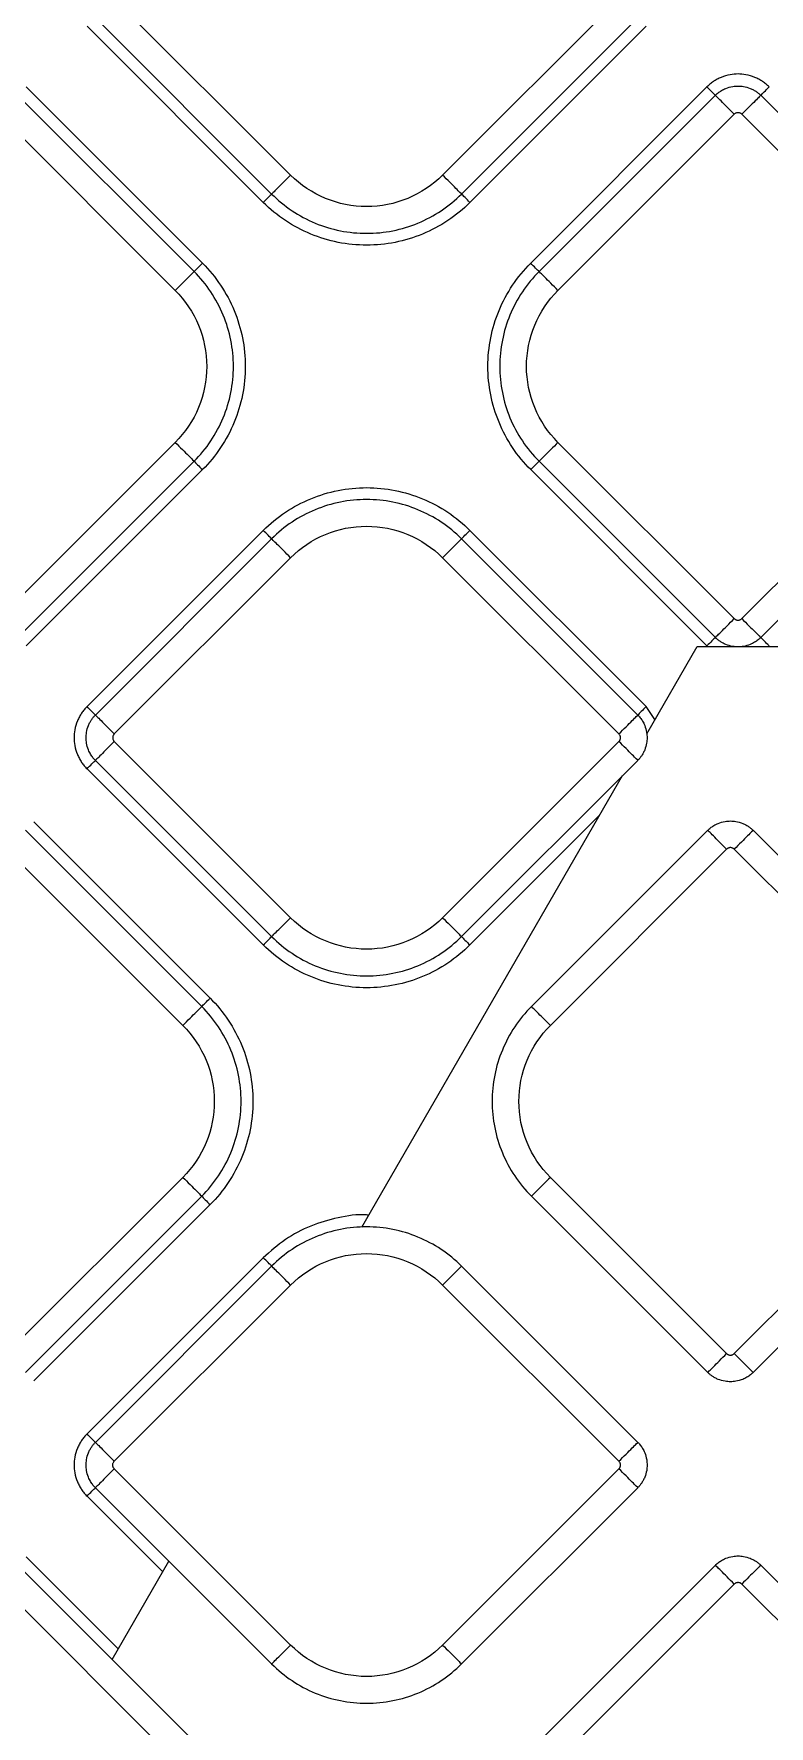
# Model space of a CAD drawing. Extents: x 526 to 610, y 679 to 808.
# Drawn here: x 564.12 to 566.87, y 720.41 to 726.74 of the extents above; entities that cross this region are included whole.
import ezdxf

# ---------------------------------------------------------------- set-up
doc = ezdxf.new("R2010")
doc.units = 0
doc.header["$MEASUREMENT"] = 0
doc.layers.add('1', color=4, linetype='Continuous')

# ---------------------------------------------------------------- blocks, each defined once
blk = doc.blocks.new('JETSETTER LX')
at = {"layer": '1', "color": 3, "linetype": 'Continuous', "lineweight": 25}
for p, q in [((38.9518, 29.3316), (38.293, 29.9905)), ((40.1788, 29.9905), (39.52, 29.3316)), ((38.1911, 29.8884), (38.8498, 29.2296)), ((38.2223, 29.9198), (38.8811, 29.2609)), ((39.5907, 29.2609), (40.2495, 29.9198)), ((39.622, 29.2296), (40.2807, 29.8884)), ((38.5913, 28.9711), (37.9325, 29.6299)), ((38.6226, 29.0024), (37.9639, 29.6611)), ((40.5079, 29.6611), (39.8492, 29.0024)), ((40.5393, 29.63), (39.8805, 28.9711)), ((41.3678, 28.9711), (40.709, 29.63)), ((37.8618, 29.5592), (38.5206, 28.9004)), ((39.9512, 28.9004), (40.61, 29.5593)), ((40.6383, 29.5593), (41.2971, 28.9004)), ((38.5206, 28.3323), (37.8618, 27.6734)), ((40.61, 27.6735), (39.9512, 28.3323)), ((41.2971, 28.3323), (40.6383, 27.6735)), ((37.9325, 27.6027), (38.5913, 28.2616)), ((37.9639, 27.5715), (38.6226, 28.2303)), ((39.8492, 28.2303), (40.5079, 27.5716)), ((39.8805, 28.2616), (40.5393, 27.6028)), ((40.709, 27.6028), (41.3678, 28.2616)), ((38.8498, 28.0031), (38.1911, 27.3443)), ((38.8811, 27.9718), (38.2223, 27.3129)), ((40.2495, 27.3129), (39.5906, 27.9718)), ((40.2807, 27.3443), (39.6219, 28.0031)), ((38.293, 27.2422), (38.9518, 27.9011)), ((39.5199, 27.9011), (40.1788, 27.2422)), ((40.2829, 27.243), (40.4709, 27.5687)), ((40.4709, 27.5687), (40.6155, 27.5687)), ((40.6328, 27.5687), (41.1979, 27.5687)), ((40.3134, 27.2958), (40.2807, 27.3443)), ((38.9518, 26.5551), (38.293, 27.2139)), ((40.1788, 27.2139), (39.5199, 26.5551)), ((38.1911, 27.1118), (38.8498, 26.4531)), ((38.2223, 27.1432), (38.8811, 26.4844)), ((39.2181, 25.3986), (40.1929, 27.087)), ((39.5906, 26.4844), (40.2495, 27.1432)), ((38.6511, 26.2544), (37.9924, 26.9132)), ((39.6219, 26.4531), (40.1068, 26.938)), ((38.6198, 26.2231), (37.961, 26.882)), ((40.5108, 26.8819), (39.852, 26.2231)), ((41.3393, 26.2231), (40.6805, 26.8819)), ((37.8903, 26.8113), (38.5491, 26.1524)), ((39.9227, 26.1524), (40.5815, 26.8112)), ((40.6098, 26.8112), (41.2686, 26.1524)), ((38.5491, 25.5843), (37.8903, 24.9255)), ((40.5815, 24.9254), (39.9227, 25.5843)), ((41.2686, 25.5843), (40.6098, 24.9254)), ((37.961, 24.8548), (38.6198, 25.5136)), ((39.852, 25.5136), (40.5108, 24.8547)), ((40.6805, 24.8547), (41.3393, 25.5136)), ((37.9924, 24.8236), (38.6511, 25.4823)), ((38.8498, 25.2836), (38.1911, 24.6248)), ((38.8811, 25.2523), (38.2223, 24.5934)), ((40.2495, 24.5934), (39.5907, 25.2523)), ((38.293, 24.5227), (38.9518, 25.1816)), ((39.52, 25.1816), (40.1788, 24.5227)), ((38.9518, 23.8356), (38.293, 24.4945)), ((40.1788, 24.4945), (39.52, 23.8356)), ((38.1911, 24.3924), (38.4739, 24.1096)), ((38.2223, 24.4238), (38.8811, 23.7649)), ((39.5907, 23.7649), (40.2495, 24.4238)), ((38.5913, 23.4751), (37.9325, 24.1339)), ((38.3075, 23.8215), (37.9639, 24.1651)), ((38.2845, 23.7816), (38.4969, 24.1495)), ((40.5393, 24.134), (39.8805, 23.4751)), ((41.3678, 23.4751), (40.709, 24.134)), ((37.8618, 24.0632), (38.5206, 23.4044)), ((39.9512, 23.4044), (40.61, 24.0633)), ((40.6383, 24.0633), (41.2971, 23.4044))]:
    blk.add_line(p, q, dxfattribs=at)
for points, knots in [([(40.7404, 29.6611), (40.7385, 29.663), (40.7348, 29.6667), (40.7288, 29.6718), (40.7226, 29.6768), (40.7161, 29.6815), (40.7092, 29.6859), (40.7021, 29.69), (40.6947, 29.6938), (40.6788, 29.7009), (40.6553, 29.7078), (40.624, 29.7106), (40.5928, 29.7078), (40.5666, 29.7), (40.546, 29.6901), (40.532, 29.6816), (40.5192, 29.672), (40.5116, 29.6647), (40.5079, 29.6611)], [0, 0, 0, 0, 0.030283, 0.060815, 0.091621, 0.122727, 0.154155, 0.18593, 0.218076, 0.250613, 0.387935, 0.50022, 0.613211, 0.749546, 0.814895, 0.878303, 0.939947, 1, 1, 1, 1]), ([(40.5079, 29.6611), (40.514, 29.6551), (40.5206, 29.6485), (40.5319, 29.6373), (40.5365, 29.6328), (40.5393, 29.63)], [0, 0, 0, 0, 0.5, 0.5, 1, 1, 1, 1]), ([(40.5393, 29.63), (40.5409, 29.6315), (40.5441, 29.6346), (40.5495, 29.6391), (40.5556, 29.6437), (40.5625, 29.648), (40.57, 29.6522), (40.5836, 29.6583), (40.6018, 29.6634), (40.6241, 29.6653), (40.6465, 29.6634), (40.6661, 29.6579), (40.682, 29.6504), (40.6925, 29.6439), (40.7014, 29.6371), (40.7066, 29.6323), (40.709, 29.63)], [0, 0, 0, 0, 0.034707, 0.072248, 0.112595, 0.155737, 0.201682, 0.250449, 0.393045, 0.50003, 0.606972, 0.74961, 0.821643, 0.887377, 0.946846, 1, 1, 1, 1]), ([(40.61, 29.5593), (40.6008, 29.5684), (40.5917, 29.5776), (40.5748, 29.5945), (40.567, 29.6023), (40.5539, 29.6153), (40.5486, 29.6206), (40.5414, 29.6278), (40.5395, 29.6298), (40.5393, 29.63)], [0, 0, 0, 0, 0.25, 0.25, 0.5, 0.5, 0.75, 0.75, 1, 1, 1, 1]), ([(40.709, 29.63), (40.7088, 29.6298), (40.7069, 29.6278), (40.6996, 29.6206), (40.6944, 29.6153), (40.6813, 29.6023), (40.6735, 29.5945), (40.6566, 29.5776), (40.6474, 29.5684), (40.6383, 29.5593)], [0, 0, 0, 0, 0.25, 0.25, 0.5, 0.5, 0.75, 0.75, 1, 1, 1, 1]), ([(40.709, 29.63), (40.7118, 29.6328), (40.7164, 29.6373), (40.7277, 29.6485), (40.7343, 29.6551), (40.7404, 29.6611)], [0, 0, 0, 0, 0.5, 0.5, 1, 1, 1, 1]), ([(40.6383, 29.5593), (40.6376, 29.5599), (40.6364, 29.561), (40.6342, 29.5625), (40.6314, 29.5638), (40.6281, 29.5649), (40.6241, 29.5652), (40.6202, 29.5649), (40.6164, 29.5637), (40.6129, 29.5619), (40.611, 29.5601), (40.61, 29.5593)], [0, 0, 0, 0, 0.083478, 0.166388, 0.250171, 0.374789, 0.500105, 0.62472, 0.750039, 0.874841, 1, 1, 1, 1]), ([(38.9518, 29.3316), (38.9427, 29.3225), (38.9335, 29.3133), (38.9166, 29.2964), (38.9088, 29.2886), (38.8957, 29.2755), (38.8905, 29.2703), (38.8833, 29.263), (38.8813, 29.2611), (38.8811, 29.2609)], [0, 0, 0, 0, 0.25, 0.25, 0.5, 0.5, 0.75, 0.75, 1, 1, 1, 1]), ([(39.52, 29.3316), (39.4828, 29.2944), (39.4382, 29.2647), (39.3411, 29.2244), (39.2885, 29.214), (39.1833, 29.214), (39.1307, 29.2244), (39.0336, 29.2647), (38.989, 29.2944), (38.9518, 29.3316)], [0, 0, 0, 0, 0.25, 0.25, 0.5, 0.5, 0.75, 0.75, 1, 1, 1, 1]), ([(39.5907, 29.2609), (39.5905, 29.2611), (39.5885, 29.263), (39.5813, 29.2703), (39.5761, 29.2755), (39.563, 29.2886), (39.5552, 29.2964), (39.5383, 29.3133), (39.5291, 29.3225), (39.52, 29.3316)], [0, 0, 0, 0, 0.25, 0.25, 0.5, 0.5, 0.75, 0.75, 1, 1, 1, 1]), ([(38.8811, 29.2609), (38.8782, 29.2579), (38.8736, 29.2534), (38.8626, 29.2424), (38.8562, 29.236), (38.8498, 29.2296)], [0, 0, 0, 0, 0.5, 0.5, 1, 1, 1, 1]), ([(38.8811, 29.2609), (38.9276, 29.2145), (38.9832, 29.1773), (39.1046, 29.127), (39.1702, 29.114), (39.3016, 29.114), (39.3672, 29.127), (39.4886, 29.1773), (39.5442, 29.2145), (39.5907, 29.2609)], [0, 0, 0, 0, 0.25, 0.25, 0.5, 0.5, 0.75, 0.75, 1, 1, 1, 1]), ([(39.622, 29.2296), (39.6156, 29.236), (39.6092, 29.2424), (39.5982, 29.2534), (39.5936, 29.2579), (39.5907, 29.2609)], [0, 0, 0, 0, 0.5, 0.5, 1, 1, 1, 1]), ([(39.622, 29.2296), (39.5714, 29.1791), (39.5109, 29.1386), (39.3788, 29.0839), (39.3074, 29.0697), (39.1644, 29.0697), (39.093, 29.0839), (38.9609, 29.1386), (38.9004, 29.1791), (38.8498, 29.2296)], [0, 0, 0, 0, 0.25, 0.25, 0.5, 0.5, 0.75, 0.75, 1, 1, 1, 1]), ([(38.5913, 28.9711), (38.5943, 28.9741), (38.5988, 28.9786), (38.6098, 28.9896), (38.6162, 28.996), (38.6226, 29.0024)], [0, 0, 0, 0, 0.5, 0.5, 1, 1, 1, 1]), ([(38.6226, 29.0024), (38.6731, 28.9519), (38.7136, 28.8913), (38.7683, 28.7592), (38.7825, 28.6878), (38.7825, 28.5449), (38.7683, 28.4734), (38.7136, 28.3414), (38.6731, 28.2808), (38.6226, 28.2303)], [0, 0, 0, 0, 0.25, 0.25, 0.5, 0.5, 0.75, 0.75, 1, 1, 1, 1]), ([(39.8492, 28.2303), (39.7986, 28.2808), (39.7582, 28.3414), (39.7035, 28.4734), (39.6893, 28.5449), (39.6893, 28.6878), (39.7035, 28.7593), (39.7582, 28.8913), (39.7986, 28.9519), (39.8492, 29.0024)], [0, 0, 0, 0, 0.25, 0.25, 0.5, 0.5, 0.75, 0.75, 1, 1, 1, 1]), ([(39.8805, 28.9711), (39.8775, 28.9741), (39.8729, 28.9787), (39.862, 28.9896), (39.8556, 28.996), (39.8492, 29.0024)], [0, 0, 0, 0, 0.5, 0.5, 1, 1, 1, 1]), ([(38.5206, 28.9004), (38.5298, 28.9095), (38.5389, 28.9187), (38.5558, 28.9356), (38.5636, 28.9434), (38.5767, 28.9565), (38.582, 28.9617), (38.5892, 28.969), (38.5911, 28.9709), (38.5913, 28.9711)], [0, 0, 0, 0, 0.25, 0.25, 0.5, 0.5, 0.75, 0.75, 1, 1, 1, 1]), ([(38.5913, 28.2616), (38.6377, 28.308), (38.6749, 28.3637), (38.7252, 28.485), (38.7383, 28.5507), (38.7383, 28.682), (38.7252, 28.7476), (38.6749, 28.869), (38.6377, 28.9247), (38.5913, 28.9711)], [0, 0, 0, 0, 0.25, 0.25, 0.5, 0.5, 0.75, 0.75, 1, 1, 1, 1]), ([(39.8805, 28.9711), (39.834, 28.9247), (39.7968, 28.869), (39.7466, 28.7477), (39.7335, 28.682), (39.7335, 28.5507), (39.7466, 28.485), (39.7968, 28.3637), (39.834, 28.308), (39.8805, 28.2616)], [0, 0, 0, 0, 0.25, 0.25, 0.5, 0.5, 0.75, 0.75, 1, 1, 1, 1]), ([(39.9512, 28.9004), (39.942, 28.9096), (39.9329, 28.9187), (39.9159, 28.9357), (39.9081, 28.9435), (39.8951, 28.9565), (39.8898, 28.9618), (39.8826, 28.969), (39.8806, 28.971), (39.8805, 28.9711)], [0, 0, 0, 0, 0.25, 0.25, 0.5, 0.5, 0.75, 0.75, 1, 1, 1, 1]), ([(38.5206, 28.9004), (38.5578, 28.8632), (38.5876, 28.8186), (38.6278, 28.7215), (38.6383, 28.6689), (38.6383, 28.5637), (38.6278, 28.5112), (38.5876, 28.414), (38.5578, 28.3694), (38.5206, 28.3323)], [0, 0, 0, 0, 0.25, 0.25, 0.5, 0.5, 0.75, 0.75, 1, 1, 1, 1]), ([(39.9512, 28.3323), (39.914, 28.3695), (39.8842, 28.414), (39.844, 28.5112), (39.8335, 28.5638), (39.8335, 28.6689), (39.844, 28.7215), (39.8842, 28.8187), (39.914, 28.8632), (39.9512, 28.9004)], [0, 0, 0, 0, 0.25, 0.25, 0.5, 0.5, 0.75, 0.75, 1, 1, 1, 1]), ([(38.5206, 28.3323), (38.5298, 28.3231), (38.5389, 28.314), (38.5558, 28.297), (38.5636, 28.2892), (38.5767, 28.2762), (38.582, 28.2709), (38.5892, 28.2637), (38.5911, 28.2617), (38.5913, 28.2616)], [0, 0, 0, 0, 0.25, 0.25, 0.5, 0.5, 0.75, 0.75, 1, 1, 1, 1]), ([(39.9512, 28.3323), (39.942, 28.3231), (39.9329, 28.314), (39.9159, 28.297), (39.9081, 28.2893), (39.8951, 28.2762), (39.8898, 28.2709), (39.8826, 28.2637), (39.8806, 28.2618), (39.8805, 28.2616)], [0, 0, 0, 0, 0.25, 0.25, 0.5, 0.5, 0.75, 0.75, 1, 1, 1, 1]), ([(38.5913, 28.2616), (38.5943, 28.2586), (38.5988, 28.254), (38.6098, 28.2431), (38.6162, 28.2367), (38.6226, 28.2303)], [0, 0, 0, 0, 0.5, 0.5, 1, 1, 1, 1]), ([(39.8805, 28.2616), (39.8775, 28.2586), (39.8729, 28.2541), (39.862, 28.2431), (39.8556, 28.2367), (39.8492, 28.2303)], [0, 0, 0, 0, 0.5, 0.5, 1, 1, 1, 1]), ([(38.8498, 28.0031), (38.9003, 28.0536), (38.9609, 28.0941), (39.093, 28.1488), (39.1644, 28.163), (39.3073, 28.163), (39.3788, 28.1488), (39.5108, 28.0941), (39.5714, 28.0536), (39.6219, 28.0031)], [0, 0, 0, 0, 0.25, 0.25, 0.5, 0.5, 0.75, 0.75, 1, 1, 1, 1]), ([(39.5906, 27.9718), (39.5442, 28.0182), (39.4885, 28.0554), (39.3672, 28.1057), (39.3015, 28.1187), (39.1702, 28.1187), (39.1045, 28.1057), (38.9832, 28.0554), (38.9275, 28.0182), (38.8811, 27.9718)], [0, 0, 0, 0, 0.25, 0.25, 0.5, 0.5, 0.75, 0.75, 1, 1, 1, 1]), ([(38.8811, 27.9718), (38.8781, 27.9747), (38.8736, 27.9793), (38.8626, 27.9903), (38.8562, 27.9967), (38.8498, 28.0031)], [0, 0, 0, 0, 0.5, 0.5, 1, 1, 1, 1]), ([(38.9518, 27.9011), (38.9426, 27.9102), (38.9335, 27.9194), (38.9166, 27.9363), (38.9088, 27.9441), (38.8957, 27.9572), (38.8904, 27.9624), (38.8832, 27.9696), (38.8813, 27.9716), (38.8811, 27.9718)], [0, 0, 0, 0, 0.25, 0.25, 0.5, 0.5, 0.75, 0.75, 1, 1, 1, 1]), ([(38.9518, 27.9011), (38.989, 27.9382), (39.0335, 27.968), (39.1307, 28.0083), (39.1833, 28.0187), (39.2885, 28.0187), (39.341, 28.0083), (39.4382, 27.968), (39.4827, 27.9382), (39.5199, 27.9011)], [0, 0, 0, 0, 0.25, 0.25, 0.5, 0.5, 0.75, 0.75, 1, 1, 1, 1]), ([(39.5199, 27.9011), (39.5291, 27.9102), (39.5382, 27.9194), (39.5552, 27.9363), (39.563, 27.9441), (39.576, 27.9572), (39.5813, 27.9624), (39.5885, 27.9696), (39.5905, 27.9716), (39.5906, 27.9718)], [0, 0, 0, 0, 0.25, 0.25, 0.5, 0.5, 0.75, 0.75, 1, 1, 1, 1]), ([(39.5906, 27.9718), (39.5936, 27.9747), (39.5982, 27.9793), (39.6091, 27.9903), (39.6155, 27.9967), (39.6219, 28.0031)], [0, 0, 0, 0, 0.5, 0.5, 1, 1, 1, 1]), ([(40.5393, 27.6028), (40.5395, 27.6029), (40.5414, 27.6049), (40.5486, 27.6121), (40.5539, 27.6174), (40.567, 27.6304), (40.5748, 27.6382), (40.5917, 27.6552), (40.6008, 27.6643), (40.61, 27.6735)], [0, 0, 0, 0, 0.25, 0.25, 0.5, 0.5, 0.75, 0.75, 1, 1, 1, 1]), ([(40.61, 27.6735), (40.6106, 27.6729), (40.6119, 27.6717), (40.6141, 27.6702), (40.6168, 27.6689), (40.6202, 27.6678), (40.6241, 27.6675), (40.6281, 27.6678), (40.6318, 27.669), (40.6353, 27.6708), (40.6373, 27.6726), (40.6383, 27.6735)], [0, 0, 0, 0, 0.083478, 0.166388, 0.250171, 0.374789, 0.500105, 0.62472, 0.750039, 0.874841, 1, 1, 1, 1]), ([(40.6383, 27.6735), (40.6474, 27.6643), (40.6566, 27.6552), (40.6735, 27.6382), (40.6813, 27.6304), (40.6944, 27.6174), (40.6996, 27.6121), (40.7069, 27.6049), (40.7088, 27.6029), (40.709, 27.6028)], [0, 0, 0, 0, 0.25, 0.25, 0.5, 0.5, 0.75, 0.75, 1, 1, 1, 1]), ([(40.5393, 27.6028), (40.5365, 27.5999), (40.5319, 27.5954), (40.5206, 27.5842), (40.514, 27.5776), (40.5079, 27.5716)], [0, 0, 0, 0, 0.5, 0.5, 1, 1, 1, 1]), ([(40.709, 27.6028), (40.7074, 27.6012), (40.7042, 27.5981), (40.6987, 27.5936), (40.6926, 27.589), (40.6858, 27.5847), (40.6782, 27.5805), (40.6647, 27.5744), (40.6465, 27.5693), (40.6241, 27.5675), (40.6018, 27.5693), (40.5822, 27.5748), (40.5663, 27.5823), (40.5558, 27.5888), (40.5468, 27.5956), (40.5417, 27.6005), (40.5393, 27.6028)], [0, 0, 0, 0, 0.034707, 0.072248, 0.112595, 0.155737, 0.201682, 0.250449, 0.393045, 0.50003, 0.606972, 0.74961, 0.821643, 0.887377, 0.946846, 1, 1, 1, 1]), ([(40.7404, 27.5716), (40.7343, 27.5776), (40.7277, 27.5842), (40.7164, 27.5954), (40.7118, 27.5999), (40.709, 27.6028)], [0, 0, 0, 0, 0.5, 0.5, 1, 1, 1, 1]), ([(38.1911, 27.3443), (38.1892, 27.3425), (38.1856, 27.3387), (38.1804, 27.3328), (38.1754, 27.3266), (38.1707, 27.32), (38.1663, 27.3132), (38.1622, 27.3061), (38.1585, 27.2987), (38.1513, 27.2828), (38.1444, 27.2592), (38.1416, 27.228), (38.1444, 27.1968), (38.1522, 27.1706), (38.1621, 27.15), (38.1707, 27.1359), (38.1802, 27.1232), (38.1875, 27.1156), (38.1911, 27.1118)], [0, 0, 0, 0, 0.0302831, 0.0608153, 0.0916215, 0.1227265, 0.154155, 0.1859305, 0.218076, 0.2506132, 0.3879351, 0.5002204, 0.6132112, 0.7495461, 0.8148948, 0.8783034, 0.9399468, 1, 1, 1, 1]), ([(38.2223, 27.3129), (38.2194, 27.3158), (38.2149, 27.3203), (38.2037, 27.3316), (38.1972, 27.3382), (38.1911, 27.3443)], [0, 0, 0, 0, 0.5, 0.5, 1, 1, 1, 1]), ([(40.2807, 27.3443), (40.2746, 27.3382), (40.268, 27.3316), (40.2568, 27.3203), (40.2523, 27.3158), (40.2495, 27.3129)], [0, 0, 0, 0, 0.5, 0.5, 1, 1, 1, 1]), ([(38.2223, 27.1432), (38.2208, 27.1448), (38.2176, 27.1481), (38.2131, 27.1535), (38.2086, 27.1596), (38.2042, 27.1664), (38.2, 27.174), (38.1939, 27.1876), (38.1888, 27.2057), (38.187, 27.2281), (38.1888, 27.2504), (38.1943, 27.27), (38.2018, 27.2859), (38.2083, 27.2965), (38.2151, 27.3054), (38.22, 27.3105), (38.2223, 27.3129)], [0, 0, 0, 0, 0.0347068, 0.0722476, 0.1125946, 0.1557374, 0.2016822, 0.2504495, 0.3930453, 0.5000297, 0.6069717, 0.74961, 0.8216425, 0.8873771, 0.9468461, 1, 1, 1, 1]), ([(38.2223, 27.3129), (38.2224, 27.3128), (38.2244, 27.3108), (38.2316, 27.3036), (38.2369, 27.2983), (38.2499, 27.2853), (38.2577, 27.2775), (38.2747, 27.2605), (38.2838, 27.2514), (38.293, 27.2422)], [0, 0, 0, 0, 0.25, 0.25, 0.5, 0.5, 0.75, 0.75, 1, 1, 1, 1]), ([(40.1788, 27.2422), (40.1879, 27.2514), (40.1971, 27.2605), (40.214, 27.2775), (40.2218, 27.2853), (40.2349, 27.2983), (40.2401, 27.3036), (40.2474, 27.3108), (40.2493, 27.3128), (40.2495, 27.3129)], [0, 0, 0, 0, 0.25, 0.25, 0.5, 0.5, 0.75, 0.75, 1, 1, 1, 1]), ([(40.2495, 27.3129), (40.251, 27.3114), (40.2541, 27.3081), (40.2587, 27.3027), (40.2632, 27.2966), (40.2676, 27.2898), (40.2717, 27.2822), (40.2778, 27.2686), (40.2829, 27.2504), (40.2848, 27.2281), (40.2829, 27.2057), (40.2774, 27.1861), (40.2699, 27.1702), (40.2634, 27.1597), (40.2566, 27.1508), (40.2518, 27.1457), (40.2495, 27.1432)], [0, 0, 0, 0, 0.034707, 0.072248, 0.112595, 0.155737, 0.201682, 0.250449, 0.393045, 0.50003, 0.606972, 0.74961, 0.821643, 0.887377, 0.946846, 1, 1, 1, 1]), ([(38.293, 27.2139), (38.2838, 27.2048), (38.2747, 27.1956), (38.2577, 27.1787), (38.2499, 27.1709), (38.2369, 27.1579), (38.2316, 27.1526), (38.2244, 27.1454), (38.2224, 27.1434), (38.2223, 27.1432)], [0, 0, 0, 0, 0.25, 0.25, 0.5, 0.5, 0.75, 0.75, 1, 1, 1, 1]), ([(38.293, 27.2422), (38.2924, 27.2416), (38.2912, 27.2403), (38.2897, 27.2381), (38.2884, 27.2354), (38.2874, 27.232), (38.287, 27.2281), (38.2874, 27.2242), (38.2885, 27.2204), (38.2903, 27.2169), (38.2921, 27.2149), (38.293, 27.2139)], [0, 0, 0, 0, 0.0834784, 0.1663875, 0.2501706, 0.374789, 0.5001047, 0.6247202, 0.7500387, 0.8748413, 1, 1, 1, 1]), ([(40.1788, 27.2139), (40.1794, 27.2146), (40.1805, 27.2159), (40.182, 27.2181), (40.1833, 27.2208), (40.1844, 27.2242), (40.1848, 27.2281), (40.1844, 27.232), (40.1832, 27.2358), (40.1814, 27.2393), (40.1796, 27.2412), (40.1788, 27.2422)], [0, 0, 0, 0, 0.083478, 0.166388, 0.250171, 0.374789, 0.500105, 0.62472, 0.750039, 0.874841, 1, 1, 1, 1]), ([(40.2495, 27.1432), (40.2493, 27.1434), (40.2474, 27.1454), (40.2401, 27.1526), (40.2349, 27.1579), (40.2218, 27.1709), (40.214, 27.1787), (40.1971, 27.1956), (40.1879, 27.2048), (40.1788, 27.2139)], [0, 0, 0, 0, 0.25, 0.25, 0.5, 0.5, 0.75, 0.75, 1, 1, 1, 1]), ([(38.1911, 27.1118), (38.1972, 27.118), (38.2037, 27.1245), (38.2149, 27.1358), (38.2194, 27.1404), (38.2223, 27.1432)], [0, 0, 0, 0, 0.5, 0.5, 1, 1, 1, 1]), ([(40.5108, 26.8819), (40.5124, 26.8834), (40.5156, 26.8866), (40.521, 26.8911), (40.5271, 26.8956), (40.5339, 26.9), (40.5415, 26.9042), (40.5551, 26.9103), (40.5733, 26.9154), (40.5956, 26.9172), (40.618, 26.9154), (40.6376, 26.9099), (40.6535, 26.9024), (40.664, 26.8958), (40.6729, 26.8891), (40.6781, 26.8842), (40.6805, 26.8819)], [0, 0, 0, 0, 0.034707, 0.072248, 0.112595, 0.155737, 0.201682, 0.250449, 0.393045, 0.50003, 0.606972, 0.74961, 0.821642, 0.887377, 0.946846, 1, 1, 1, 1]), ([(40.5815, 26.8112), (40.5723, 26.8204), (40.5632, 26.8295), (40.5462, 26.8465), (40.5385, 26.8543), (40.5254, 26.8673), (40.5201, 26.8726), (40.5129, 26.8798), (40.5109, 26.8818), (40.5108, 26.8819)], [0, 0, 0, 0, 0.25, 0.25, 0.5, 0.5, 0.75, 0.75, 1, 1, 1, 1]), ([(40.6805, 26.8819), (40.6803, 26.8818), (40.6783, 26.8798), (40.6711, 26.8726), (40.6659, 26.8673), (40.6528, 26.8543), (40.645, 26.8465), (40.6281, 26.8295), (40.6189, 26.8204), (40.6098, 26.8112)], [0, 0, 0, 0, 0.25, 0.25, 0.5, 0.5, 0.75, 0.75, 1, 1, 1, 1]), ([(40.6098, 26.8112), (40.6091, 26.8118), (40.6079, 26.813), (40.6057, 26.8145), (40.6029, 26.8158), (40.5996, 26.8168), (40.5956, 26.8172), (40.5917, 26.8168), (40.5879, 26.8157), (40.5844, 26.8139), (40.5825, 26.8121), (40.5815, 26.8112)], [0, 0, 0, 0, 0.083478, 0.166388, 0.250171, 0.374789, 0.500105, 0.62472, 0.750039, 0.874841, 1, 1, 1, 1]), ([(38.8811, 26.4844), (38.8813, 26.4846), (38.8832, 26.4865), (38.8904, 26.4938), (38.8957, 26.499), (38.9088, 26.5121), (38.9166, 26.5199), (38.9335, 26.5368), (38.9426, 26.546), (38.9518, 26.5551)], [0, 0, 0, 0, 0.25, 0.25, 0.5, 0.5, 0.75, 0.75, 1, 1, 1, 1]), ([(39.5199, 26.5551), (39.4827, 26.5179), (39.4382, 26.4882), (39.341, 26.4479), (39.2885, 26.4374), (39.1833, 26.4374), (39.1307, 26.4479), (39.0335, 26.4882), (38.989, 26.5179), (38.9518, 26.5551)], [0, 0, 0, 0, 0.25, 0.25, 0.5, 0.5, 0.75, 0.75, 1, 1, 1, 1]), ([(39.5199, 26.5551), (39.5291, 26.546), (39.5382, 26.5368), (39.5552, 26.5199), (39.563, 26.5121), (39.576, 26.499), (39.5813, 26.4938), (39.5885, 26.4865), (39.5905, 26.4846), (39.5906, 26.4844)], [0, 0, 0, 0, 0.25, 0.25, 0.5, 0.5, 0.75, 0.75, 1, 1, 1, 1]), ([(38.8498, 26.4531), (38.8562, 26.4595), (38.8626, 26.4659), (38.8736, 26.4769), (38.8781, 26.4814), (38.8811, 26.4844)], [0, 0, 0, 0, 0.5, 0.5, 1, 1, 1, 1]), ([(39.6219, 26.4531), (39.5714, 26.4026), (39.5108, 26.3621), (39.3788, 26.3074), (39.3073, 26.2932), (39.1644, 26.2932), (39.093, 26.3074), (38.9609, 26.3621), (38.9003, 26.4026), (38.8498, 26.4531)], [0, 0, 0, 0, 0.25, 0.25, 0.5, 0.5, 0.75, 0.75, 1, 1, 1, 1]), ([(38.8811, 26.4844), (38.9275, 26.438), (38.9832, 26.4008), (39.1045, 26.3505), (39.1702, 26.3375), (39.3015, 26.3375), (39.3672, 26.3505), (39.4885, 26.4008), (39.5442, 26.438), (39.5906, 26.4844)], [0, 0, 0, 0, 0.25, 0.25, 0.5, 0.5, 0.75, 0.75, 1, 1, 1, 1]), ([(39.5906, 26.4844), (39.5936, 26.4814), (39.5982, 26.4769), (39.6091, 26.4659), (39.6155, 26.4595), (39.6219, 26.4531)], [0, 0, 0, 0, 0.5, 0.5, 1, 1, 1, 1]), ([(38.5491, 26.1524), (38.5583, 26.1616), (38.5674, 26.1707), (38.5844, 26.1877), (38.5921, 26.1955), (38.6052, 26.2085), (38.6105, 26.2138), (38.6177, 26.221), (38.6197, 26.223), (38.6198, 26.2231)], [0, 0, 0, 0, 0.25, 0.25, 0.5, 0.5, 0.75, 0.75, 1, 1, 1, 1]), ([(38.6198, 26.2231), (38.6228, 26.2261), (38.6273, 26.2307), (38.6383, 26.2416), (38.6447, 26.248), (38.6511, 26.2544)], [0, 0, 0, 0, 0.5, 0.5, 1, 1, 1, 1]), ([(38.6198, 25.5136), (38.6663, 25.56), (38.7034, 25.6157), (38.7537, 25.737), (38.7668, 25.8027), (38.7668, 25.934), (38.7537, 25.9997), (38.7034, 26.121), (38.6663, 26.1767), (38.6198, 26.2231)], [0, 0, 0, 0, 0.25, 0.25, 0.5, 0.5, 0.75, 0.75, 1, 1, 1, 1]), ([(38.6511, 26.2544), (38.7016, 26.2039), (38.7421, 26.1433), (38.7968, 26.0113), (38.811, 25.9398), (38.811, 25.7969), (38.7968, 25.7254), (38.7421, 25.5934), (38.7016, 25.5328), (38.6511, 25.4823)], [0, 0, 0, 0, 0.25, 0.25, 0.5, 0.5, 0.75, 0.75, 1, 1, 1, 1]), ([(39.852, 26.2231), (39.8055, 26.1767), (39.7683, 26.121), (39.7181, 25.9996), (39.705, 25.934), (39.705, 25.8027), (39.7181, 25.737), (39.7683, 25.6157), (39.8055, 25.56), (39.852, 25.5136)], [0, 0, 0, 0, 0.25, 0.25, 0.5, 0.5, 0.75, 0.75, 1, 1, 1, 1]), ([(39.9227, 26.1524), (39.9135, 26.1615), (39.9044, 26.1707), (39.8874, 26.1876), (39.8796, 26.1954), (39.8666, 26.2085), (39.8613, 26.2137), (39.8541, 26.221), (39.8521, 26.2229), (39.852, 26.2231)], [0, 0, 0, 0, 0.25, 0.25, 0.5, 0.5, 0.75, 0.75, 1, 1, 1, 1]), ([(38.5491, 26.1524), (38.5863, 26.1152), (38.6161, 26.0707), (38.6563, 25.9735), (38.6668, 25.9209), (38.6668, 25.8158), (38.6563, 25.7632), (38.6161, 25.666), (38.5863, 25.6215), (38.5491, 25.5843)], [0, 0, 0, 0, 0.25, 0.25, 0.5, 0.5, 0.75, 0.75, 1, 1, 1, 1]), ([(39.9227, 25.5843), (39.8855, 25.6214), (39.8557, 25.666), (39.8154, 25.7632), (39.805, 25.8157), (39.805, 25.9209), (39.8154, 25.9735), (39.8557, 26.0706), (39.8855, 26.1152), (39.9227, 26.1524)], [0, 0, 0, 0, 0.25, 0.25, 0.5, 0.5, 0.75, 0.75, 1, 1, 1, 1]), ([(38.5491, 25.5843), (38.5583, 25.5751), (38.5674, 25.566), (38.5844, 25.549), (38.5921, 25.5413), (38.6052, 25.5282), (38.6105, 25.5229), (38.6177, 25.5157), (38.6197, 25.5138), (38.6198, 25.5136)], [0, 0, 0, 0, 0.25, 0.25, 0.5, 0.5, 0.75, 0.75, 1, 1, 1, 1]), ([(39.9227, 25.5843), (39.9135, 25.5751), (39.9044, 25.566), (39.8874, 25.549), (39.8796, 25.5412), (39.8666, 25.5282), (39.8613, 25.5229), (39.8541, 25.5157), (39.8521, 25.5137), (39.852, 25.5136)], [0, 0, 0, 0, 0.25, 0.25, 0.5, 0.5, 0.75, 0.75, 1, 1, 1, 1]), ([(38.6198, 25.5136), (38.6228, 25.5106), (38.6273, 25.5061), (38.6383, 25.4951), (38.6447, 25.4887), (38.6511, 25.4823)], [0, 0, 0, 0, 0.5, 0.5, 1, 1, 1, 1]), ([(39.2435, 25.4427), (39.241, 25.443), (39.2029, 25.447), (39.1285, 25.4351), (39.0258, 25.4054), (38.9299, 25.355), (38.8765, 25.3074), (38.8498, 25.2836)], [0, 0, 0, 0, 0.017602, 0.263202, 0.508801, 0.754401, 1, 1, 1, 1]), ([(39.5907, 25.2523), (39.5442, 25.2987), (39.4886, 25.3359), (39.3672, 25.3862), (39.3016, 25.3992), (39.1702, 25.3992), (39.1046, 25.3862), (38.9832, 25.3359), (38.9276, 25.2987), (38.8811, 25.2523)], [0, 0, 0, 0, 0.25, 0.25, 0.5, 0.5, 0.75, 0.75, 1, 1, 1, 1]), ([(38.8811, 25.2523), (38.8782, 25.2553), (38.8736, 25.2598), (38.8626, 25.2708), (38.8562, 25.2772), (38.8498, 25.2836)], [0, 0, 0, 0, 0.5, 0.5, 1, 1, 1, 1]), ([(38.9518, 25.1816), (38.9427, 25.1907), (38.9335, 25.1999), (38.9166, 25.2168), (38.9088, 25.2246), (38.8957, 25.2377), (38.8905, 25.2429), (38.8833, 25.2502), (38.8813, 25.2521), (38.8811, 25.2523)], [0, 0, 0, 0, 0.25, 0.25, 0.5, 0.5, 0.75, 0.75, 1, 1, 1, 1]), ([(38.9518, 25.1816), (38.989, 25.2188), (39.0336, 25.2485), (39.1307, 25.2888), (39.1833, 25.2992), (39.2885, 25.2992), (39.3411, 25.2888), (39.4382, 25.2485), (39.4828, 25.2188), (39.52, 25.1816)], [0, 0, 0, 0, 0.25, 0.25, 0.5, 0.5, 0.75, 0.75, 1, 1, 1, 1]), ([(39.52, 25.1816), (39.5291, 25.1907), (39.5383, 25.1999), (39.5552, 25.2168), (39.563, 25.2246), (39.5761, 25.2377), (39.5813, 25.2429), (39.5885, 25.2502), (39.5905, 25.2521), (39.5907, 25.2523)], [0, 0, 0, 0, 0.25, 0.25, 0.5, 0.5, 0.75, 0.75, 1, 1, 1, 1]), ([(40.5108, 24.8547), (40.5109, 24.8549), (40.5129, 24.8568), (40.5201, 24.8641), (40.5254, 24.8693), (40.5385, 24.8824), (40.5462, 24.8902), (40.5632, 24.9071), (40.5723, 24.9163), (40.5815, 24.9254)], [0, 0, 0, 0, 0.25, 0.25, 0.5, 0.5, 0.75, 0.75, 1, 1, 1, 1]), ([(40.5815, 24.9254), (40.5821, 24.9248), (40.5834, 24.9236), (40.5856, 24.9222), (40.5883, 24.9208), (40.5917, 24.9198), (40.5956, 24.9194), (40.5996, 24.9198), (40.6033, 24.921), (40.6068, 24.9228), (40.6088, 24.9245), (40.6098, 24.9254)], [0, 0, 0, 0, 0.0834784, 0.1663875, 0.2501706, 0.374789, 0.5001047, 0.6247202, 0.7500387, 0.8748413, 1, 1, 1, 1]), ([(40.6098, 24.9254), (40.6189, 24.9163), (40.6281, 24.9071), (40.645, 24.8902), (40.6528, 24.8824), (40.6659, 24.8693), (40.6711, 24.8641), (40.6783, 24.8568), (40.6803, 24.8549), (40.6805, 24.8547)], [0, 0, 0, 0, 0.25, 0.25, 0.5, 0.5, 0.75, 0.75, 1, 1, 1, 1]), ([(40.6805, 24.8547), (40.6789, 24.8532), (40.6757, 24.8501), (40.6702, 24.8455), (40.6641, 24.841), (40.6573, 24.8366), (40.6497, 24.8325), (40.6362, 24.8264), (40.618, 24.8213), (40.5956, 24.8194), (40.5733, 24.8213), (40.5537, 24.8268), (40.5378, 24.8343), (40.5273, 24.8408), (40.5183, 24.8476), (40.5132, 24.8524), (40.5108, 24.8547)], [0, 0, 0, 0, 0.034707, 0.072248, 0.112595, 0.155737, 0.201682, 0.250449, 0.393045, 0.50003, 0.606972, 0.74961, 0.821643, 0.887377, 0.946846, 1, 1, 1, 1]), ([(38.1911, 24.6248), (38.1893, 24.623), (38.1856, 24.6193), (38.1804, 24.6133), (38.1755, 24.6071), (38.1708, 24.6005), (38.1664, 24.5937), (38.1623, 24.5866), (38.1585, 24.5792), (38.1514, 24.5633), (38.1444, 24.5398), (38.1417, 24.5085), (38.1445, 24.4773), (38.1522, 24.4511), (38.1621, 24.4305), (38.1707, 24.4165), (38.1803, 24.4037), (38.1875, 24.3961), (38.1911, 24.3924)], [0, 0, 0, 0, 0.030283, 0.060815, 0.091621, 0.122727, 0.154155, 0.18593, 0.218076, 0.250613, 0.387935, 0.50022, 0.613211, 0.749546, 0.814895, 0.878303, 0.939947, 1, 1, 1, 1]), ([(38.2223, 24.5934), (38.2195, 24.5963), (38.2149, 24.6009), (38.2037, 24.6121), (38.1972, 24.6187), (38.1911, 24.6248)], [0, 0, 0, 0, 0.5, 0.5, 1, 1, 1, 1]), ([(38.2223, 24.4238), (38.2208, 24.4253), (38.2176, 24.4286), (38.2131, 24.434), (38.2086, 24.4401), (38.2042, 24.4469), (38.2001, 24.4545), (38.1939, 24.4681), (38.1888, 24.4862), (38.187, 24.5086), (38.1888, 24.531), (38.1943, 24.5505), (38.2019, 24.5664), (38.2084, 24.577), (38.2151, 24.5859), (38.22, 24.591), (38.2223, 24.5934)], [0, 0, 0, 0, 0.034707, 0.072248, 0.112595, 0.155737, 0.201682, 0.250449, 0.393045, 0.50003, 0.606972, 0.74961, 0.821642, 0.887377, 0.946846, 1, 1, 1, 1]), ([(38.2223, 24.5934), (38.2225, 24.5933), (38.2244, 24.5913), (38.2316, 24.5841), (38.2369, 24.5788), (38.25, 24.5658), (38.2578, 24.558), (38.2747, 24.541), (38.2838, 24.5319), (38.293, 24.5227)], [0, 0, 0, 0, 0.25, 0.25, 0.5, 0.5, 0.75, 0.75, 1, 1, 1, 1]), ([(40.1788, 24.5227), (40.188, 24.5319), (40.1971, 24.541), (40.214, 24.558), (40.2218, 24.5658), (40.2349, 24.5788), (40.2402, 24.5841), (40.2474, 24.5913), (40.2493, 24.5933), (40.2495, 24.5934)], [0, 0, 0, 0, 0.25, 0.25, 0.5, 0.5, 0.75, 0.75, 1, 1, 1, 1]), ([(40.2495, 24.5934), (40.251, 24.5919), (40.2542, 24.5886), (40.2587, 24.5832), (40.2632, 24.5771), (40.2676, 24.5703), (40.2717, 24.5627), (40.2779, 24.5491), (40.283, 24.531), (40.2848, 24.5086), (40.283, 24.4862), (40.2775, 24.4667), (40.2699, 24.4508), (40.2634, 24.4402), (40.2567, 24.4313), (40.2518, 24.4262), (40.2495, 24.4238)], [0, 0, 0, 0, 0.034707, 0.072248, 0.112595, 0.155737, 0.201682, 0.250449, 0.393045, 0.50003, 0.606972, 0.74961, 0.821643, 0.887377, 0.946846, 1, 1, 1, 1]), ([(38.293, 24.4945), (38.2838, 24.4853), (38.2747, 24.4762), (38.2578, 24.4592), (38.25, 24.4514), (38.2369, 24.4384), (38.2316, 24.4331), (38.2244, 24.4259), (38.2225, 24.4239), (38.2223, 24.4238)], [0, 0, 0, 0, 0.25, 0.25, 0.5, 0.5, 0.75, 0.75, 1, 1, 1, 1]), ([(38.293, 24.4945), (38.2924, 24.4951), (38.2912, 24.4964), (38.2897, 24.4987), (38.2886, 24.501), (38.2878, 24.5035), (38.2873, 24.506), (38.2871, 24.5086), (38.2873, 24.5121), (38.2884, 24.516), (38.2904, 24.5199), (38.2922, 24.5219), (38.293, 24.5227)], [0, 0, 0, 0, 0.085725, 0.169852, 0.252984, 0.335556, 0.417871, 0.500139, 0.582173, 0.749994, 0.886723, 1, 1, 1, 1]), ([(40.1788, 24.4945), (40.1794, 24.4951), (40.1806, 24.4964), (40.182, 24.4986), (40.1834, 24.5013), (40.1844, 24.5047), (40.1848, 24.5086), (40.1844, 24.5125), (40.1832, 24.5163), (40.1814, 24.5198), (40.1797, 24.5218), (40.1788, 24.5227)], [0, 0, 0, 0, 0.083478, 0.166388, 0.250171, 0.374789, 0.500105, 0.62472, 0.750039, 0.874841, 1, 1, 1, 1]), ([(40.2495, 24.4238), (40.2493, 24.4239), (40.2474, 24.4259), (40.2402, 24.4331), (40.2349, 24.4384), (40.2218, 24.4514), (40.214, 24.4592), (40.1971, 24.4762), (40.188, 24.4853), (40.1788, 24.4945)], [0, 0, 0, 0, 0.25, 0.25, 0.5, 0.5, 0.75, 0.75, 1, 1, 1, 1]), ([(38.1911, 24.3924), (38.1972, 24.3985), (38.2037, 24.4051), (38.2149, 24.4163), (38.2195, 24.4209), (38.2223, 24.4238)], [0, 0, 0, 0, 0.5, 0.5, 1, 1, 1, 1]), ([(40.5393, 24.134), (40.5409, 24.1355), (40.5441, 24.1386), (40.5495, 24.1431), (40.5556, 24.1477), (40.5625, 24.152), (40.57, 24.1562), (40.5836, 24.1623), (40.6018, 24.1674), (40.6241, 24.1693), (40.6465, 24.1674), (40.6661, 24.1619), (40.682, 24.1544), (40.6925, 24.1479), (40.7014, 24.1411), (40.7066, 24.1363), (40.709, 24.134)], [0, 0, 0, 0, 0.034707, 0.072248, 0.112595, 0.155737, 0.201682, 0.250449, 0.393045, 0.50003, 0.606972, 0.74961, 0.821643, 0.887377, 0.946846, 1, 1, 1, 1]), ([(40.61, 24.0633), (40.6008, 24.0724), (40.5917, 24.0816), (40.5748, 24.0985), (40.567, 24.1063), (40.5539, 24.1193), (40.5486, 24.1246), (40.5414, 24.1318), (40.5395, 24.1338), (40.5393, 24.134)], [0, 0, 0, 0, 0.25, 0.25, 0.5, 0.5, 0.75, 0.75, 1, 1, 1, 1]), ([(40.709, 24.134), (40.7088, 24.1338), (40.7069, 24.1318), (40.6996, 24.1246), (40.6944, 24.1193), (40.6813, 24.1063), (40.6735, 24.0985), (40.6566, 24.0816), (40.6474, 24.0724), (40.6383, 24.0633)], [0, 0, 0, 0, 0.25, 0.25, 0.5, 0.5, 0.75, 0.75, 1, 1, 1, 1]), ([(40.6383, 24.0633), (40.6376, 24.0639), (40.6364, 24.065), (40.6342, 24.0665), (40.6314, 24.0678), (40.6281, 24.0689), (40.6241, 24.0692), (40.6202, 24.0689), (40.6164, 24.0677), (40.6129, 24.0659), (40.611, 24.0641), (40.61, 24.0633)], [0, 0, 0, 0, 0.083478, 0.166388, 0.250171, 0.374789, 0.500105, 0.62472, 0.750039, 0.874841, 1, 1, 1, 1]), ([(38.8811, 23.7649), (38.8813, 23.7651), (38.8833, 23.767), (38.8905, 23.7743), (38.8957, 23.7795), (38.9088, 23.7926), (38.9166, 23.8004), (38.9335, 23.8173), (38.9427, 23.8265), (38.9518, 23.8356)], [0, 0, 0, 0, 0.25, 0.25, 0.5, 0.5, 0.75, 0.75, 1, 1, 1, 1]), ([(39.52, 23.8356), (39.4828, 23.7984), (39.4382, 23.7687), (39.3411, 23.7284), (39.2885, 23.718), (39.1833, 23.718), (39.1307, 23.7284), (39.0336, 23.7687), (38.989, 23.7984), (38.9518, 23.8356)], [0, 0, 0, 0, 0.25, 0.25, 0.5, 0.5, 0.75, 0.75, 1, 1, 1, 1]), ([(39.52, 23.8356), (39.5291, 23.8265), (39.5383, 23.8173), (39.5552, 23.8004), (39.563, 23.7926), (39.5761, 23.7795), (39.5813, 23.7743), (39.5885, 23.767), (39.5905, 23.7651), (39.5907, 23.7649)], [0, 0, 0, 0, 0.25, 0.25, 0.5, 0.5, 0.75, 0.75, 1, 1, 1, 1]), ([(38.8811, 23.7649), (38.9276, 23.7185), (38.9832, 23.6813), (39.1046, 23.631), (39.1702, 23.618), (39.3016, 23.618), (39.3672, 23.631), (39.4886, 23.6813), (39.5442, 23.7185), (39.5907, 23.7649)], [0, 0, 0, 0, 0.25, 0.25, 0.5, 0.5, 0.75, 0.75, 1, 1, 1, 1])]:
    blk.add_open_spline(points, degree=3, knots=knots, dxfattribs=at)

msp = doc.modelspace()

# ---------------------------------------------------------------- block references
at = {"layer": '1'}
msp.add_blockref('JETSETTER LX', (526.127, 696.8772), dxfattribs=at)

doc.saveas('drawing.dxf')
